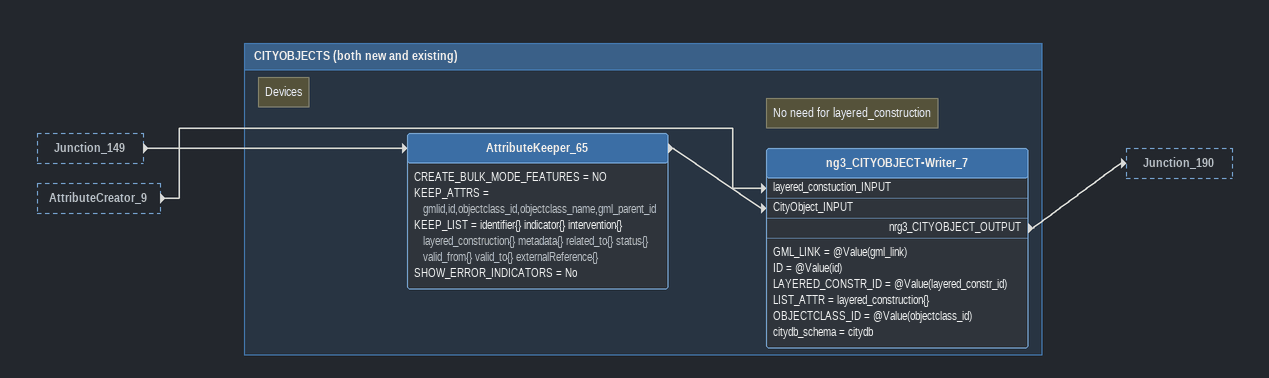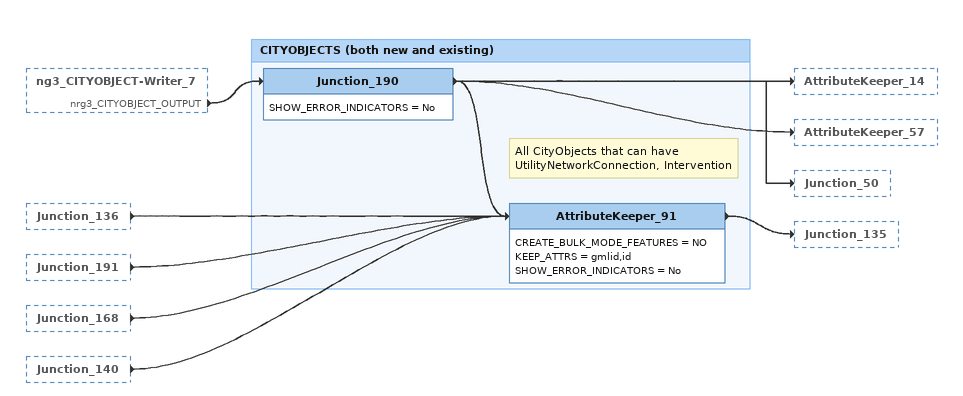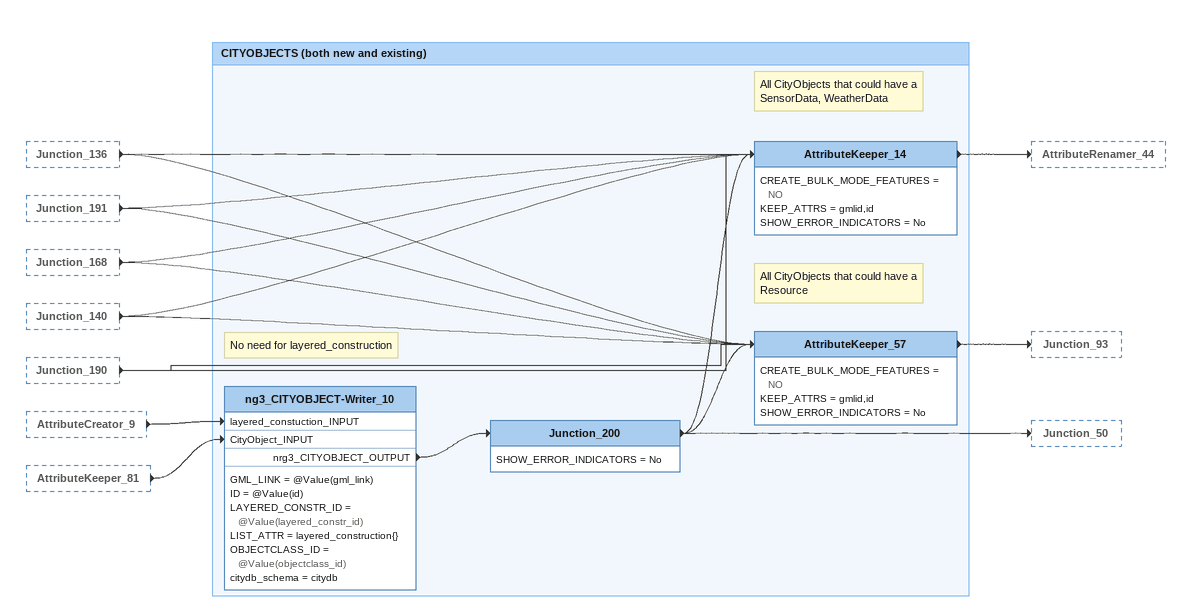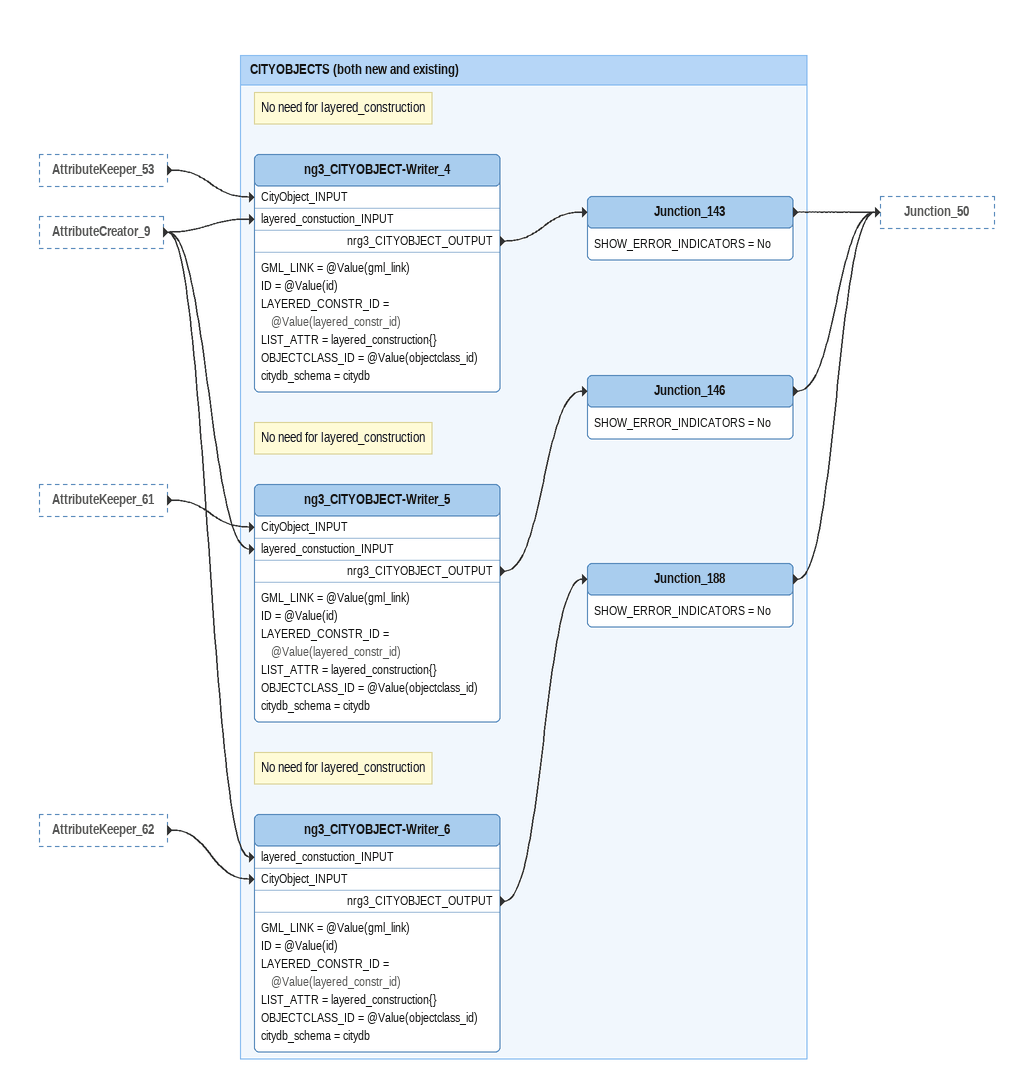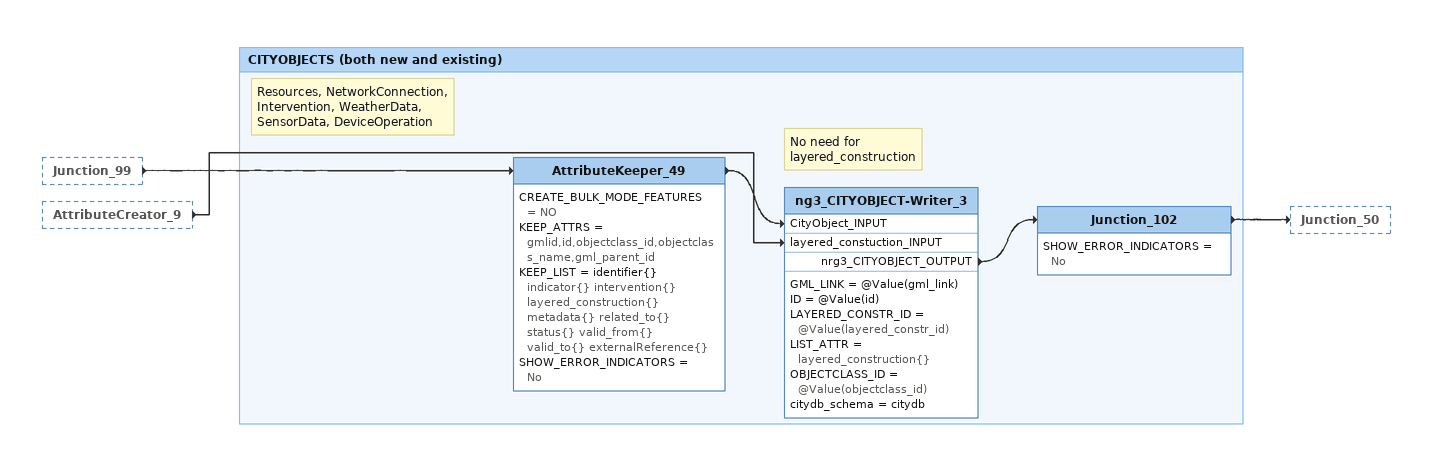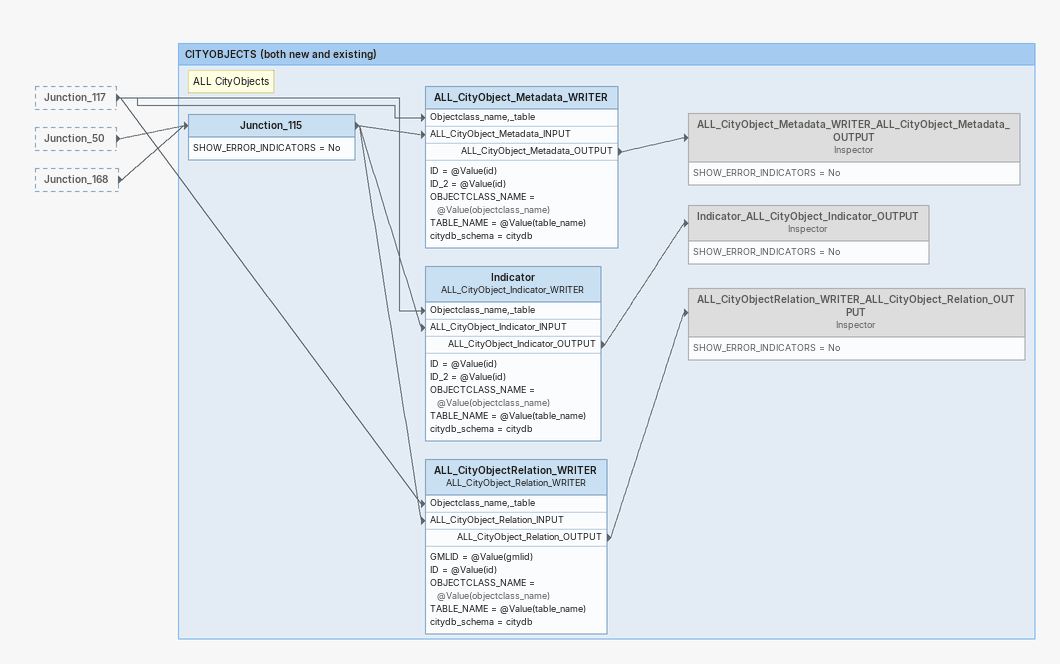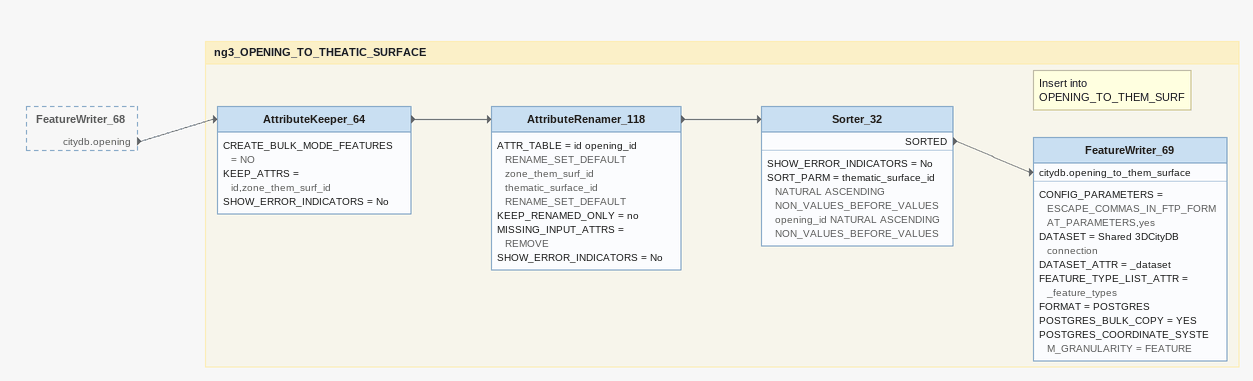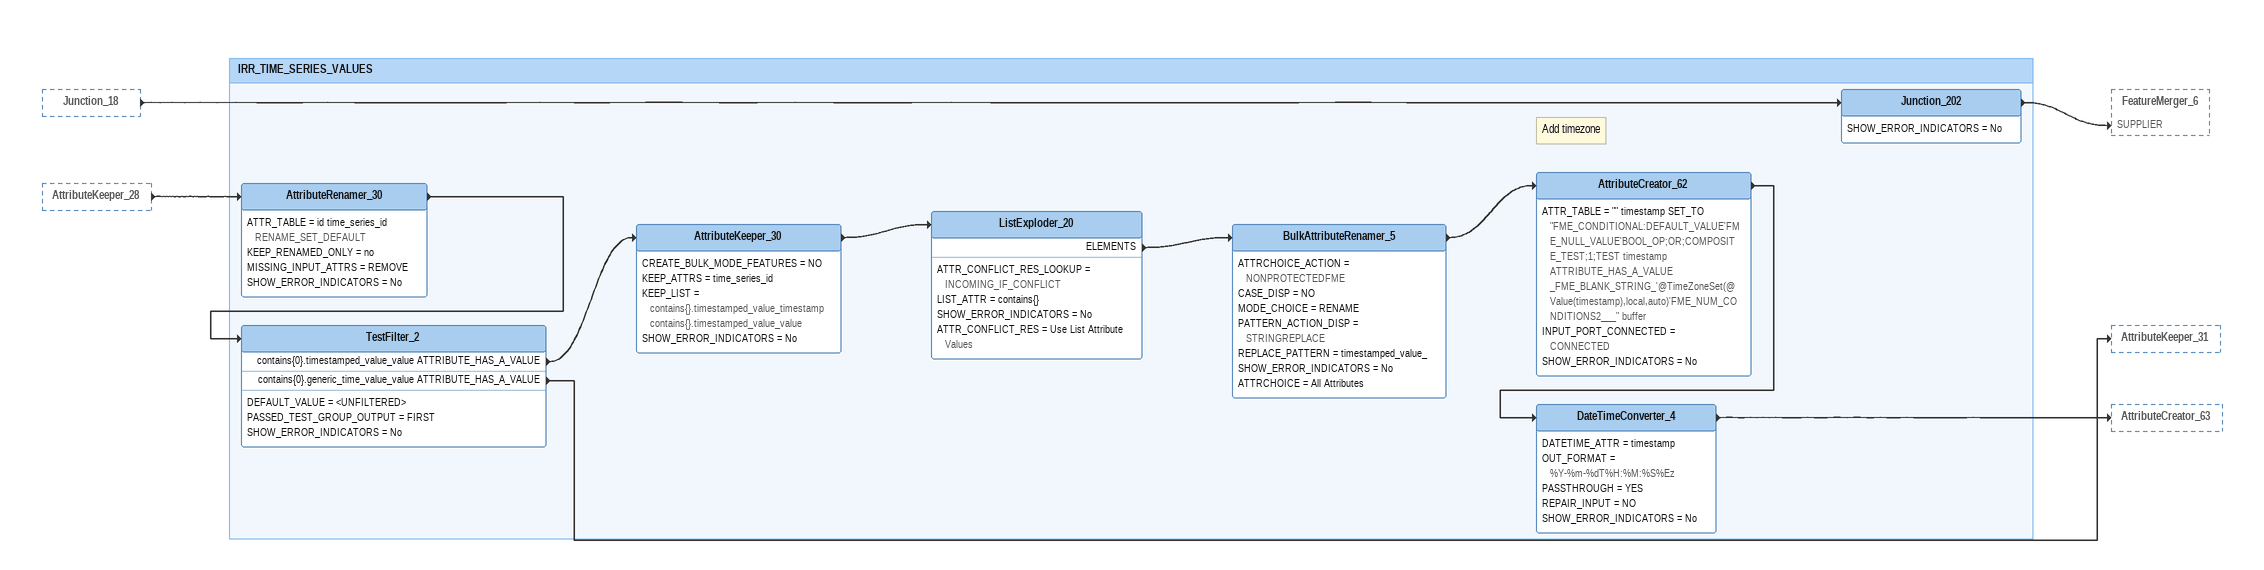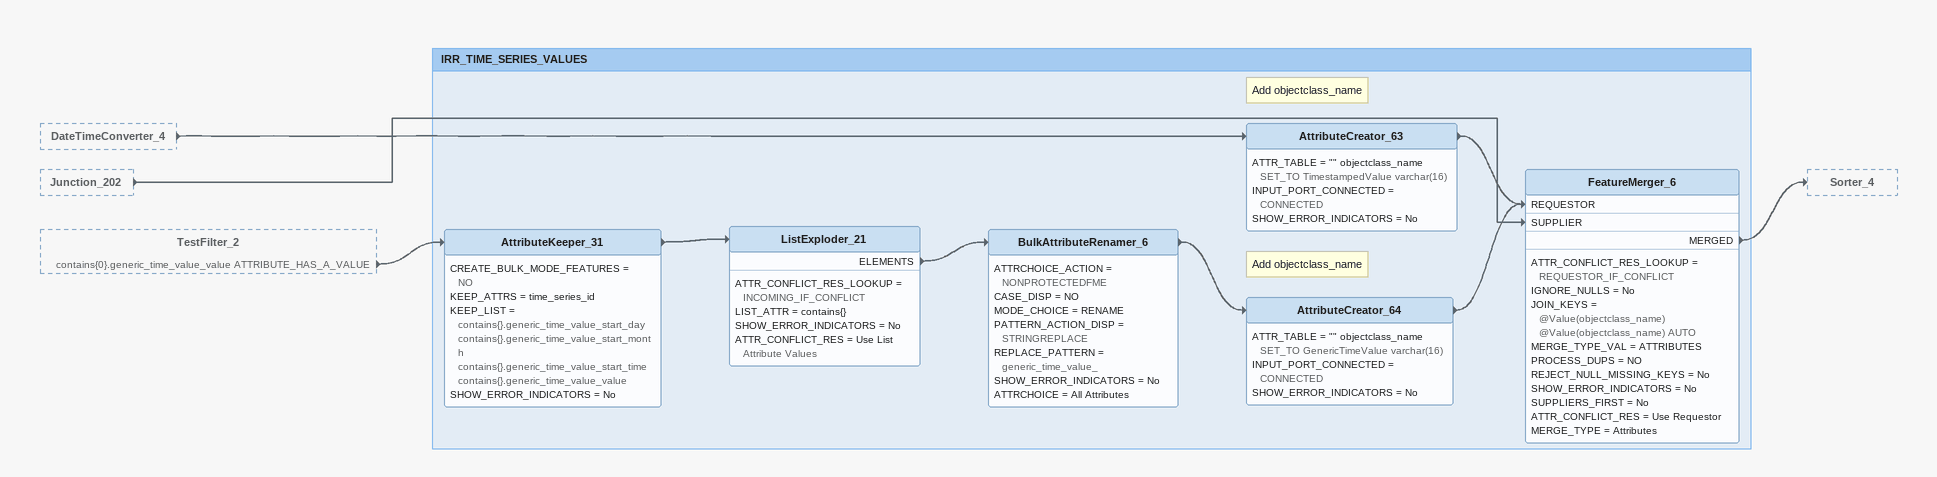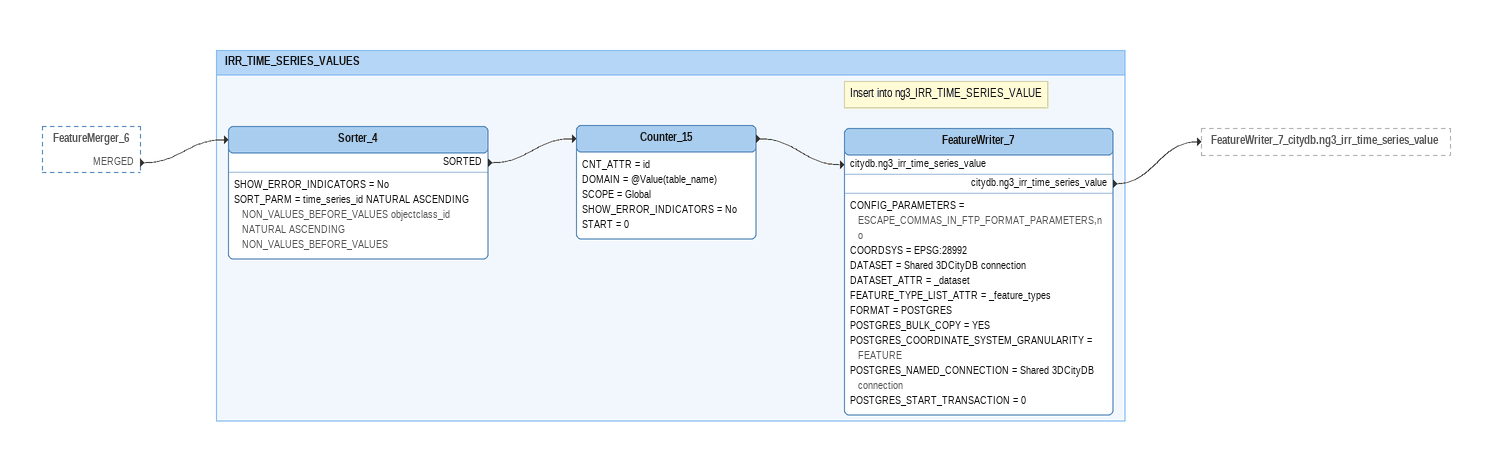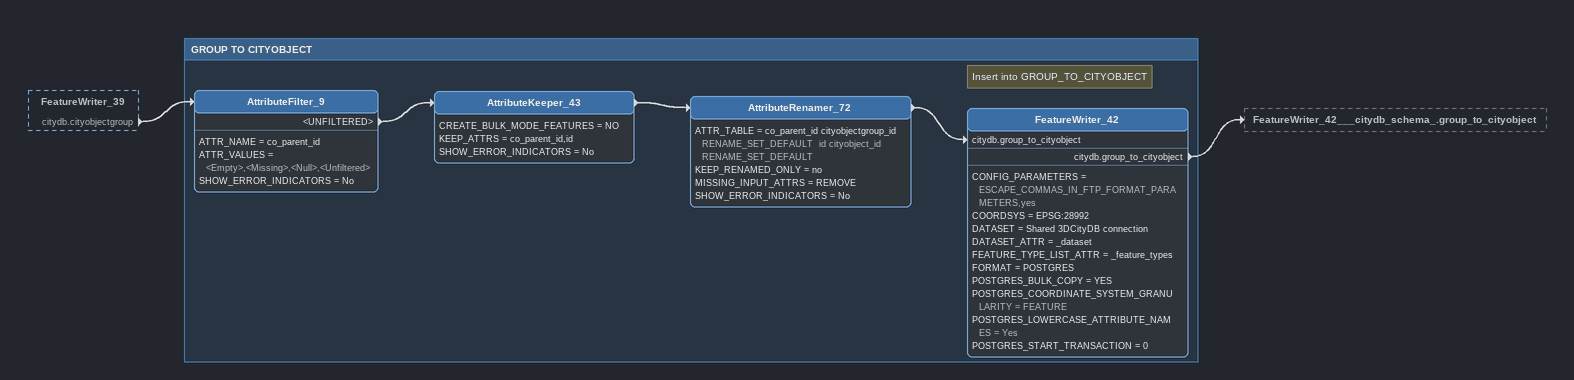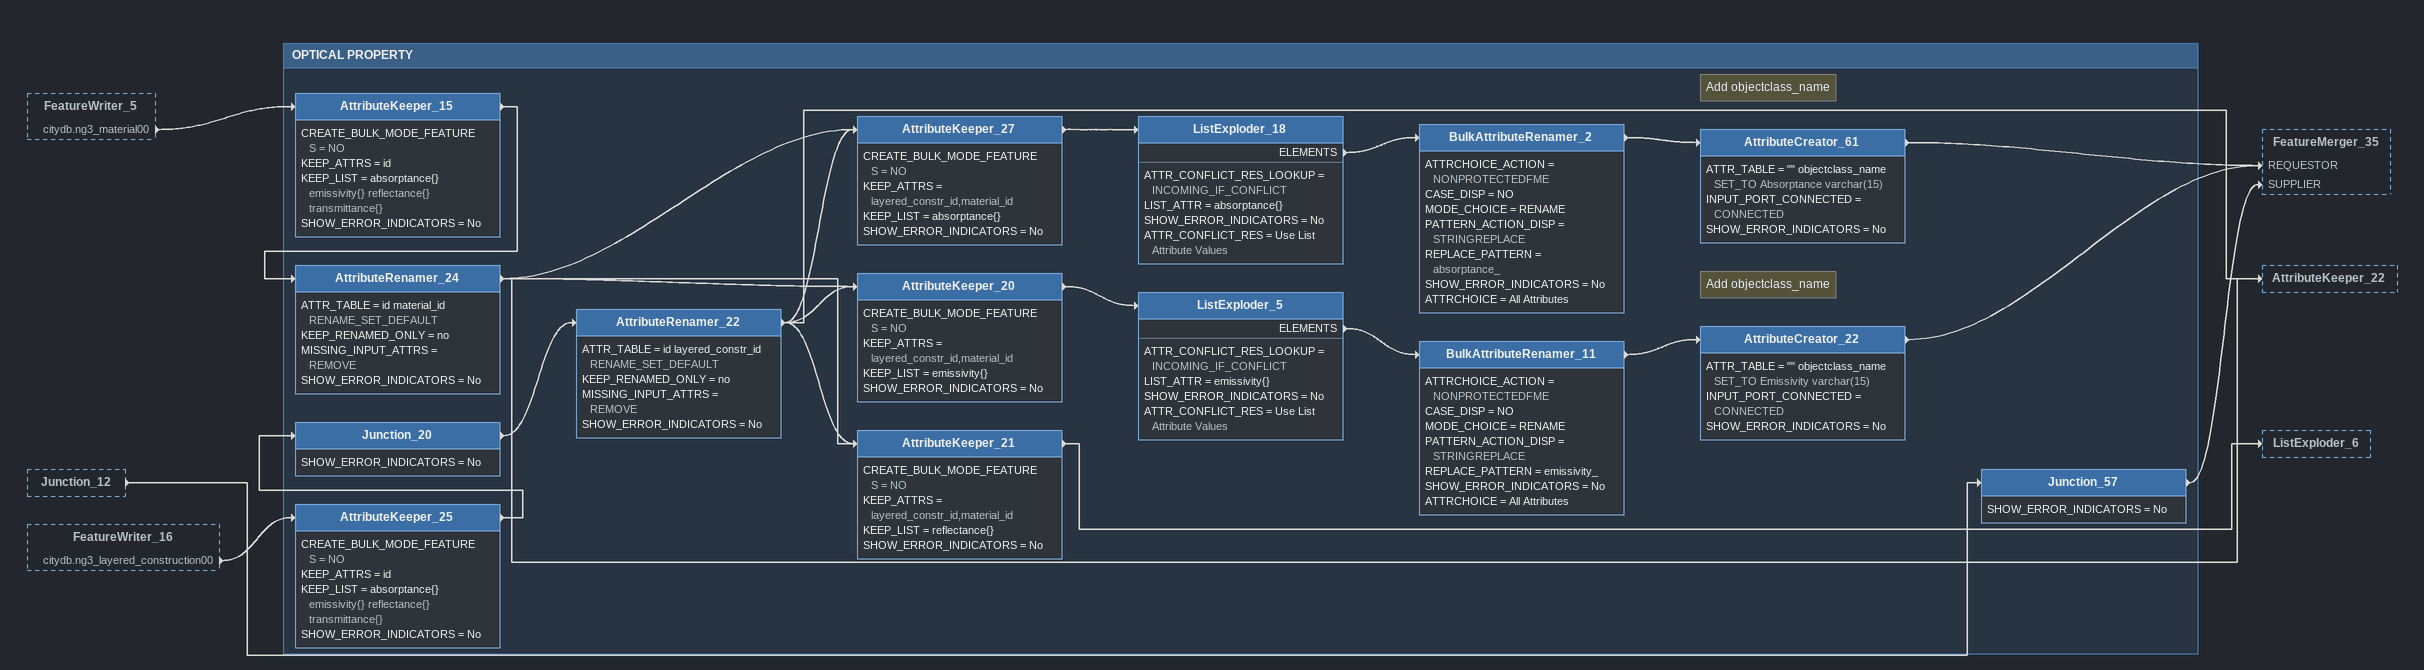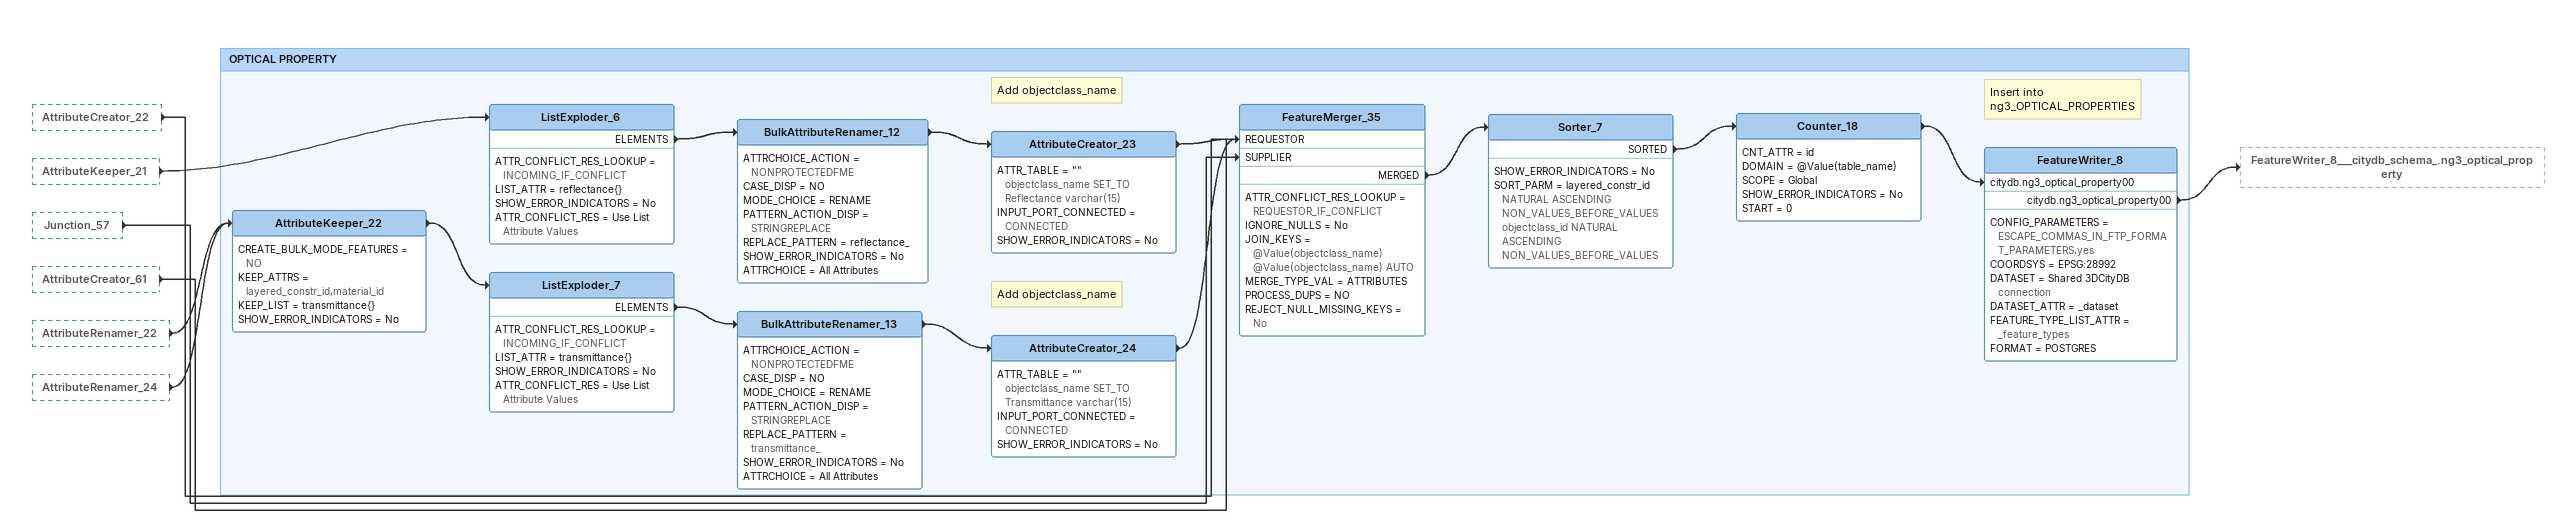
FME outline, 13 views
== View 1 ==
Junction_149 [outside]
    -> AttributeKeeper_65
AttributeCreator_9 [outside]
    -> ng3_CITYOBJECT-Writer_7 [layered_constuction_INPUT]

Bookmark: CITYOBJECTS (both new and existing)
Note: Devices
AttributeKeeper_65
    CREATE_BULK_MODE_FEATURES = NO
    KEEP_ATTRS = gmlid,id,objectclass_id,objectclass_name,gml_parent_id
    KEEP_LIST = identifier{} indicator{} intervention{} layered_construction{} metadata{} related_to{} status{} valid_from{} valid_to{} externalReference{}
    SHOW_ERROR_INDICATORS = No
    -> ng3_CITYOBJECT-Writer_7 [CityObject_INPUT]
Note: No need for layered_construction
ng3_CITYOBJECT-Writer_7
    GML_LINK = @Value(gml_link)
    ID = @Value(id)
    LAYERED_CONSTR_ID = @Value(layered_constr_id)
    LIST_ATTR = layered_construction{}
    OBJECTCLASS_ID = @Value(objectclass_id)
    citydb_schema = citydb
    nrg3_CITYOBJECT_OUTPUT -> Junction_190

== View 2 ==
ng3_CITYOBJECT-Writer_7 [outside]
    nrg3_CITYOBJECT_OUTPUT -> Junction_190
Junction_136 [outside]
    -> AttributeKeeper_91
Junction_191 [outside]
    -> AttributeKeeper_91
Junction_168 [outside]
    -> AttributeKeeper_91
Junction_140 [outside]
    -> AttributeKeeper_91

Bookmark: CITYOBJECTS (both new and existing)
Junction_190
    SHOW_ERROR_INDICATORS = No
    -> AttributeKeeper_14
    -> AttributeKeeper_57
    -> AttributeKeeper_91
    -> Junction_50
Note: All CityObjects that can have UtilityNetworkConnection, Intervention
AttributeKeeper_91
    CREATE_BULK_MODE_FEATURES = NO
    KEEP_ATTRS = gmlid,id
    SHOW_ERROR_INDICATORS = No
    -> Junction_135

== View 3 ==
Junction_136 [outside]
    -> AttributeKeeper_14
    -> AttributeKeeper_57
Junction_191 [outside]
    -> AttributeKeeper_14
    -> AttributeKeeper_57
Junction_168 [outside]
    -> AttributeKeeper_14
    -> AttributeKeeper_57
Junction_140 [outside]
    -> AttributeKeeper_14
    -> AttributeKeeper_57
Junction_190 [outside]
    -> AttributeKeeper_14
    -> AttributeKeeper_57
AttributeCreator_9 [outside]
    -> ng3_CITYOBJECT-Writer_10 [layered_constuction_INPUT]
AttributeKeeper_81 [outside]
    -> ng3_CITYOBJECT-Writer_10 [CityObject_INPUT]

Bookmark: CITYOBJECTS (both new and existing)
Note: No need for layered_construction
ng3_CITYOBJECT-Writer_10
    GML_LINK = @Value(gml_link)
    ID = @Value(id)
    LAYERED_CONSTR_ID = @Value(layered_constr_id)
    LIST_ATTR = layered_construction{}
    OBJECTCLASS_ID = @Value(objectclass_id)
    citydb_schema = citydb
    nrg3_CITYOBJECT_OUTPUT -> Junction_200
Junction_200
    SHOW_ERROR_INDICATORS = No
    -> AttributeKeeper_14
    -> AttributeKeeper_57
    -> Junction_50
Note: All CityObjects that could have a SensorData, WeatherData
AttributeKeeper_14
    CREATE_BULK_MODE_FEATURES = NO
    KEEP_ATTRS = gmlid,id
    SHOW_ERROR_INDICATORS = No
    -> AttributeRenamer_44
Note: All CityObjects that could have a Resource
AttributeKeeper_57
    CREATE_BULK_MODE_FEATURES = NO
    KEEP_ATTRS = gmlid,id
    SHOW_ERROR_INDICATORS = No
    -> Junction_93

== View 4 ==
AttributeKeeper_53 [outside]
    -> ng3_CITYOBJECT-Writer_4 [CityObject_INPUT]
AttributeCreator_9 [outside]
    -> ng3_CITYOBJECT-Writer_4 [layered_constuction_INPUT]
    -> ng3_CITYOBJECT-Writer_5 [layered_constuction_INPUT]
    -> ng3_CITYOBJECT-Writer_6 [layered_constuction_INPUT]
AttributeKeeper_61 [outside]
    -> ng3_CITYOBJECT-Writer_5 [CityObject_INPUT]
AttributeKeeper_62 [outside]
    -> ng3_CITYOBJECT-Writer_6 [CityObject_INPUT]

Bookmark: CITYOBJECTS (both new and existing)
Note: No need for layered_construction
ng3_CITYOBJECT-Writer_4
    GML_LINK = @Value(gml_link)
    ID = @Value(id)
    LAYERED_CONSTR_ID = @Value(layered_constr_id)
    LIST_ATTR = layered_construction{}
    OBJECTCLASS_ID = @Value(objectclass_id)
    citydb_schema = citydb
    nrg3_CITYOBJECT_OUTPUT -> Junction_143
Junction_143
    SHOW_ERROR_INDICATORS = No
    -> Junction_50
Note: No need for layered_construction
ng3_CITYOBJECT-Writer_5
    GML_LINK = @Value(gml_link)
    ID = @Value(id)
    LAYERED_CONSTR_ID = @Value(layered_constr_id)
    LIST_ATTR = layered_construction{}
    OBJECTCLASS_ID = @Value(objectclass_id)
    citydb_schema = citydb
    nrg3_CITYOBJECT_OUTPUT -> Junction_146
Junction_146
    SHOW_ERROR_INDICATORS = No
    -> Junction_50
Note: No need for layered_construction
ng3_CITYOBJECT-Writer_6
    GML_LINK = @Value(gml_link)
    ID = @Value(id)
    LAYERED_CONSTR_ID = @Value(layered_constr_id)
    LIST_ATTR = layered_construction{}
    OBJECTCLASS_ID = @Value(objectclass_id)
    citydb_schema = citydb
    nrg3_CITYOBJECT_OUTPUT -> Junction_188
Junction_188
    SHOW_ERROR_INDICATORS = No
    -> Junction_50

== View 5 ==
Junction_99 [outside]
    -> AttributeKeeper_49
AttributeCreator_9 [outside]
    -> ng3_CITYOBJECT-Writer_3 [layered_constuction_INPUT]

Bookmark: CITYOBJECTS (both new and existing)
Note: Resources, NetworkConnection, Intervention, WeatherData, SensorData, DeviceOperation
AttributeKeeper_49
    CREATE_BULK_MODE_FEATURES = NO
    KEEP_ATTRS = gmlid,id,objectclass_id,objectclass_name,gml_parent_id
    KEEP_LIST = identifier{} indicator{} intervention{} layered_construction{} metadata{} related_to{} status{} valid_from{} valid_to{} externalReference{}
    SHOW_ERROR_INDICATORS = No
    -> ng3_CITYOBJECT-Writer_3 [CityObject_INPUT]
Note: No need for layered_construction
ng3_CITYOBJECT-Writer_3
    GML_LINK = @Value(gml_link)
    ID = @Value(id)
    LAYERED_CONSTR_ID = @Value(layered_constr_id)
    LIST_ATTR = layered_construction{}
    OBJECTCLASS_ID = @Value(objectclass_id)
    citydb_schema = citydb
    nrg3_CITYOBJECT_OUTPUT -> Junction_102
Junction_102
    SHOW_ERROR_INDICATORS = No
    -> Junction_50

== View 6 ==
Junction_117 [outside]
    -> ALL_CityObjectRelation_WRITER [Objectclass_name,_table]
    -> Indicator [Objectclass_name,_table]
    -> ALL_CityObject_Metadata_WRITER [Objectclass_name,_table]
Junction_50 [outside]
    -> Junction_115
Junction_168 [outside]
    -> Junction_115

Bookmark: CITYOBJECTS (both new and existing)
Note: ALL CityObjects
Junction_115
    SHOW_ERROR_INDICATORS = No
    -> ALL_CityObjectRelation_WRITER [ALL_CityObject_Relation_INPUT]
    -> Indicator [ALL_CityObject_Indicator_INPUT]
    -> ALL_CityObject_Metadata_WRITER [ALL_CityObject_Metadata_INPUT]
ALL_CityObject_Metadata_WRITER
    ID = @Value(id)
    ID_2 = @Value(id)
    OBJECTCLASS_NAME = @Value(objectclass_name)
    TABLE_NAME = @Value(table_name)
    citydb_schema = citydb
    ALL_CityObject_Metadata_OUTPUT -> ALL_CityObject_Metadata_WRITER_ALL_CityObject_Metadata_OUTPUT
ALL_CityObject_Metadata_WRITER_ALL_CityObject_Metadata_OUTPUT: Inspector [off]
    SHOW_ERROR_INDICATORS = No
Indicator: ALL_CityObject_Indicator_WRITER
    ID = @Value(id)
    ID_2 = @Value(id)
    OBJECTCLASS_NAME = @Value(objectclass_name)
    TABLE_NAME = @Value(table_name)
    citydb_schema = citydb
    ALL_CityObject_Indicator_OUTPUT -> Indicator_ALL_CityObject_Indicator_OUTPUT
Indicator_ALL_CityObject_Indicator_OUTPUT: Inspector [off]
    SHOW_ERROR_INDICATORS = No
ALL_CityObjectRelation_WRITER: ALL_CityObject_Relation_WRITER
    GMLID = @Value(gmlid)
    ID = @Value(id)
    OBJECTCLASS_NAME = @Value(objectclass_name)
    TABLE_NAME = @Value(table_name)
    citydb_schema = citydb
    ALL_CityObject_Relation_OUTPUT -> ALL_CityObjectRelation_WRITER_ALL_CityObject_Relation_OUTPUT
ALL_CityObjectRelation_WRITER_ALL_CityObject_Relation_OUTPUT: Inspector [off]
    SHOW_ERROR_INDICATORS = No

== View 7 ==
FeatureWriter_68 [outside]
    citydb.opening -> AttributeKeeper_64

Bookmark: ng3_OPENING_TO_THEATIC_SURFACE
AttributeKeeper_64
    CREATE_BULK_MODE_FEATURES = NO
    KEEP_ATTRS = id,zone_them_surf_id
    SHOW_ERROR_INDICATORS = No
    -> AttributeRenamer_118
AttributeRenamer_118
    ATTR_TABLE = id opening_id RENAME_SET_DEFAULT  zone_them_surf_id thematic_surface_id RENAME_SET_DEFAULT
    KEEP_RENAMED_ONLY = no
    MISSING_INPUT_ATTRS = REMOVE
    SHOW_ERROR_INDICATORS = No
    -> Sorter_32
Sorter_32
    SHOW_ERROR_INDICATORS = No
    SORT_PARM = thematic_surface_id NATURAL ASCENDING NON_VALUES_BEFORE_VALUES opening_id NATURAL ASCENDING NON_VALUES_BEFORE_VALUES
    SORTED -> FeatureWriter_69 [citydb.opening_to_them_surface]
Note: Insert into OPENING_TO_THEM_SURF
FeatureWriter_69
    CONFIG_PARAMETERS = ESCAPE_COMMAS_IN_FTP_FORMAT_PARAMETERS,yes
    DATASET = Shared 3DCityDB connection
    DATASET_ATTR = _dataset
    FEATURE_TYPE_LIST_ATTR = _feature_types
    FORMAT = POSTGRES
    POSTGRES_BULK_COPY = YES
    POSTGRES_COORDINATE_SYSTEM_GRANULARITY = FEATURE

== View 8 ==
Junction_18 [outside]
    -> Junction_202
AttributeKeeper_28 [outside]
    -> AttributeRenamer_30

Bookmark: IRR_TIME_SERIES_VALUES
Junction_202
    SHOW_ERROR_INDICATORS = No
    -> FeatureMerger_6 [SUPPLIER]
AttributeRenamer_30
    ATTR_TABLE = id time_series_id RENAME_SET_DEFAULT
    KEEP_RENAMED_ONLY = no
    MISSING_INPUT_ATTRS = REMOVE
    SHOW_ERROR_INDICATORS = No
    -> TestFilter_2
TestFilter_2
    DEFAULT_VALUE = <UNFILTERED>
    PASSED_TEST_GROUP_OUTPUT = FIRST
    SHOW_ERROR_INDICATORS = No
    contains{0}.timestamped_value_value ATTRIBUTE_HAS_A_VALUE -> AttributeKeeper_30
    contains{0}.generic_time_value_value ATTRIBUTE_HAS_A_VALUE -> AttributeKeeper_31
AttributeKeeper_30
    CREATE_BULK_MODE_FEATURES = NO
    KEEP_ATTRS = time_series_id
    KEEP_LIST = contains{}.timestamped_value_timestamp contains{}.timestamped_value_value
    SHOW_ERROR_INDICATORS = No
    -> ListExploder_20
ListExploder_20
    ATTR_CONFLICT_RES_LOOKUP = INCOMING_IF_CONFLICT
    LIST_ATTR = contains{}
    SHOW_ERROR_INDICATORS = No
    ATTR_CONFLICT_RES = Use List Attribute Values
    ELEMENTS -> BulkAttributeRenamer_5
BulkAttributeRenamer_5
    ATTRCHOICE_ACTION = NONPROTECTEDFME
    CASE_DISP = NO
    MODE_CHOICE = RENAME
    PATTERN_ACTION_DISP = STRINGREPLACE
    REPLACE_PATTERN = timestamped_value_
    SHOW_ERROR_INDICATORS = No
    ATTRCHOICE = All Attributes
    -> AttributeCreator_62
Note: Add timezone
AttributeCreator_62
    ATTR_TABLE = "" timestamp SET_TO "FME_CONDITIONAL:DEFAULT_VALUE'FME_NULL_VALUE'BOOL_OP;OR;COMPOSITE_TEST;1;TEST timestamp ATTRIBUTE_HAS_A_VALUE _FME_BLANK_STRING_'@TimeZoneSet(@Value(timestamp),local,auto)'FME_NUM_CONDITIONS2___" buffer
    INPUT_PORT_CONNECTED = CONNECTED
    SHOW_ERROR_INDICATORS = No
    -> DateTimeConverter_4
DateTimeConverter_4
    DATETIME_ATTR = timestamp
    OUT_FORMAT = %Y-%m-%dT%H:%M:%S%Ez
    PASSTHROUGH = YES
    REPAIR_INPUT = NO
    SHOW_ERROR_INDICATORS = No
    -> AttributeCreator_63

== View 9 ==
DateTimeConverter_4 [outside]
    -> AttributeCreator_63
Junction_202 [outside]
    -> FeatureMerger_6 [SUPPLIER]
TestFilter_2 [outside]
    contains{0}.generic_time_value_value ATTRIBUTE_HAS_A_VALUE -> AttributeKeeper_31

Bookmark: IRR_TIME_SERIES_VALUES
Note: Add objectclass_name
AttributeCreator_63
    ATTR_TABLE = "" objectclass_name SET_TO TimestampedValue varchar(16)
    INPUT_PORT_CONNECTED = CONNECTED
    SHOW_ERROR_INDICATORS = No
    -> FeatureMerger_6 [REQUESTOR]
AttributeKeeper_31
    CREATE_BULK_MODE_FEATURES = NO
    KEEP_ATTRS = time_series_id
    KEEP_LIST = contains{}.generic_time_value_start_day contains{}.generic_time_value_start_month contains{}.generic_time_value_start_time contains{}.generic_time_value_value
    SHOW_ERROR_INDICATORS = No
    -> ListExploder_21
ListExploder_21
    ATTR_CONFLICT_RES_LOOKUP = INCOMING_IF_CONFLICT
    LIST_ATTR = contains{}
    SHOW_ERROR_INDICATORS = No
    ATTR_CONFLICT_RES = Use List Attribute Values
    ELEMENTS -> BulkAttributeRenamer_6
BulkAttributeRenamer_6
    ATTRCHOICE_ACTION = NONPROTECTEDFME
    CASE_DISP = NO
    MODE_CHOICE = RENAME
    PATTERN_ACTION_DISP = STRINGREPLACE
    REPLACE_PATTERN = generic_time_value_
    SHOW_ERROR_INDICATORS = No
    ATTRCHOICE = All Attributes
    -> AttributeCreator_64
Note: Add objectclass_name
AttributeCreator_64
    ATTR_TABLE = "" objectclass_name SET_TO GenericTimeValue varchar(16)
    INPUT_PORT_CONNECTED = CONNECTED
    SHOW_ERROR_INDICATORS = No
    -> FeatureMerger_6 [REQUESTOR]
FeatureMerger_6
    ATTR_CONFLICT_RES_LOOKUP = REQUESTOR_IF_CONFLICT
    IGNORE_NULLS = No
    JOIN_KEYS = @Value(objectclass_name) @Value(objectclass_name) AUTO
    MERGE_TYPE_VAL = ATTRIBUTES
    PROCESS_DUPS = NO
    REJECT_NULL_MISSING_KEYS = No
    SHOW_ERROR_INDICATORS = No
    SUPPLIERS_FIRST = No
    ATTR_CONFLICT_RES = Use Requestor
    MERGE_TYPE = Attributes
    MERGED -> Sorter_4

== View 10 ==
FeatureMerger_6 [outside]
    MERGED -> Sorter_4

Bookmark: IRR_TIME_SERIES_VALUES
Sorter_4
    SHOW_ERROR_INDICATORS = No
    SORT_PARM = time_series_id NATURAL ASCENDING NON_VALUES_BEFORE_VALUES objectclass_id NATURAL ASCENDING NON_VALUES_BEFORE_VALUES
    SORTED -> Counter_15
Counter_15
    CNT_ATTR = id
    DOMAIN = @Value(table_name)
    SCOPE = Global
    SHOW_ERROR_INDICATORS = No
    START = 0
    -> FeatureWriter_7 [citydb.ng3_irr_time_series_value]
Note: Insert into ng3_IRR_TIME_SERIES_VALUE
FeatureWriter_7
    CONFIG_PARAMETERS = ESCAPE_COMMAS_IN_FTP_FORMAT_PARAMETERS,no
    COORDSYS = EPSG:28992
    DATASET = Shared 3DCityDB connection
    DATASET_ATTR = _dataset
    FEATURE_TYPE_LIST_ATTR = _feature_types
    FORMAT = POSTGRES
    POSTGRES_BULK_COPY = YES
    POSTGRES_COORDINATE_SYSTEM_GRANULARITY = FEATURE
    POSTGRES_NAMED_CONNECTION = Shared 3DCityDB connection
    POSTGRES_START_TRANSACTION = 0
    citydb.ng3_irr_time_series_value -> FeatureWriter_7_citydb.ng3_irr_time_series_value

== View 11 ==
FeatureWriter_39 [outside]
    citydb.cityobjectgroup -> AttributeFilter_9

Bookmark: GROUP TO CITYOBJECT
AttributeFilter_9
    ATTR_NAME = co_parent_id
    ATTR_VALUES = <Empty>,<Missing>,<Null>,<Unfiltered>
    SHOW_ERROR_INDICATORS = No
    <UNFILTERED> -> AttributeKeeper_43
AttributeKeeper_43
    CREATE_BULK_MODE_FEATURES = NO
    KEEP_ATTRS = co_parent_id,id
    SHOW_ERROR_INDICATORS = No
    -> AttributeRenamer_72
AttributeRenamer_72
    ATTR_TABLE = co_parent_id cityobjectgroup_id RENAME_SET_DEFAULT  id cityobject_id RENAME_SET_DEFAULT
    KEEP_RENAMED_ONLY = no
    MISSING_INPUT_ATTRS = REMOVE
    SHOW_ERROR_INDICATORS = No
    -> FeatureWriter_42 [citydb.group_to_cityobject]
Note: Insert into GROUP_TO_CITYOBJECT
FeatureWriter_42
    CONFIG_PARAMETERS = ESCAPE_COMMAS_IN_FTP_FORMAT_PARAMETERS,yes
    COORDSYS = EPSG:28992
    DATASET = Shared 3DCityDB connection
    DATASET_ATTR = _dataset
    FEATURE_TYPE_LIST_ATTR = _feature_types
    FORMAT = POSTGRES
    POSTGRES_BULK_COPY = YES
    POSTGRES_COORDINATE_SYSTEM_GRANULARITY = FEATURE
    POSTGRES_LOWERCASE_ATTRIBUTE_NAMES = Yes
    POSTGRES_START_TRANSACTION = 0
    citydb.group_to_cityobject -> FeatureWriter_42___citydb_schema_.group_to_cityobject

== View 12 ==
FeatureWriter_5 [outside]
    citydb.ng3_material00 -> AttributeKeeper_15
Junction_12 [outside]
    -> Junction_57
FeatureWriter_16 [outside]
    citydb.ng3_layered_construction00 -> AttributeKeeper_25

Bookmark: OPTICAL PROPERTY
Junction_57
    SHOW_ERROR_INDICATORS = No
    -> FeatureMerger_35 [SUPPLIER]
AttributeKeeper_15
    CREATE_BULK_MODE_FEATURES = NO
    KEEP_ATTRS = id
    KEEP_LIST = absorptance{} emissivity{} reflectance{} transmittance{}
    SHOW_ERROR_INDICATORS = No
    -> AttributeRenamer_24
AttributeRenamer_24
    ATTR_TABLE = id material_id RENAME_SET_DEFAULT
    KEEP_RENAMED_ONLY = no
    MISSING_INPUT_ATTRS = REMOVE
    SHOW_ERROR_INDICATORS = No
    -> AttributeKeeper_20
    -> AttributeKeeper_21
    -> AttributeKeeper_22
    -> AttributeKeeper_27
AttributeKeeper_25
    CREATE_BULK_MODE_FEATURES = NO
    KEEP_ATTRS = id
    KEEP_LIST = absorptance{} emissivity{} reflectance{} transmittance{}
    SHOW_ERROR_INDICATORS = No
    -> Junction_20
Junction_20
    SHOW_ERROR_INDICATORS = No
    -> AttributeRenamer_22
AttributeRenamer_22
    ATTR_TABLE = id layered_constr_id RENAME_SET_DEFAULT
    KEEP_RENAMED_ONLY = no
    MISSING_INPUT_ATTRS = REMOVE
    SHOW_ERROR_INDICATORS = No
    -> AttributeKeeper_20
    -> AttributeKeeper_21
    -> AttributeKeeper_22
    -> AttributeKeeper_27
AttributeKeeper_27
    CREATE_BULK_MODE_FEATURES = NO
    KEEP_ATTRS = layered_constr_id,material_id
    KEEP_LIST = absorptance{}
    SHOW_ERROR_INDICATORS = No
    -> ListExploder_18
ListExploder_18
    ATTR_CONFLICT_RES_LOOKUP = INCOMING_IF_CONFLICT
    LIST_ATTR = absorptance{}
    SHOW_ERROR_INDICATORS = No
    ATTR_CONFLICT_RES = Use List Attribute Values
    ELEMENTS -> BulkAttributeRenamer_2
BulkAttributeRenamer_2
    ATTRCHOICE_ACTION = NONPROTECTEDFME
    CASE_DISP = NO
    MODE_CHOICE = RENAME
    PATTERN_ACTION_DISP = STRINGREPLACE
    REPLACE_PATTERN = absorptance_
    SHOW_ERROR_INDICATORS = No
    ATTRCHOICE = All Attributes
    -> AttributeCreator_61
Note: Add objectclass_name
AttributeCreator_61
    ATTR_TABLE = "" objectclass_name SET_TO Absorptance varchar(15)
    INPUT_PORT_CONNECTED = CONNECTED
    SHOW_ERROR_INDICATORS = No
    -> FeatureMerger_35 [REQUESTOR]
AttributeKeeper_20
    CREATE_BULK_MODE_FEATURES = NO
    KEEP_ATTRS = layered_constr_id,material_id
    KEEP_LIST = emissivity{}
    SHOW_ERROR_INDICATORS = No
    -> ListExploder_5
ListExploder_5
    ATTR_CONFLICT_RES_LOOKUP = INCOMING_IF_CONFLICT
    LIST_ATTR = emissivity{}
    SHOW_ERROR_INDICATORS = No
    ATTR_CONFLICT_RES = Use List Attribute Values
    ELEMENTS -> BulkAttributeRenamer_11
BulkAttributeRenamer_11
    ATTRCHOICE_ACTION = NONPROTECTEDFME
    CASE_DISP = NO
    MODE_CHOICE = RENAME
    PATTERN_ACTION_DISP = STRINGREPLACE
    REPLACE_PATTERN = emissivity_
    SHOW_ERROR_INDICATORS = No
    ATTRCHOICE = All Attributes
    -> AttributeCreator_22
Note: Add objectclass_name
AttributeCreator_22
    ATTR_TABLE = "" objectclass_name SET_TO Emissivity varchar(15)
    INPUT_PORT_CONNECTED = CONNECTED
    SHOW_ERROR_INDICATORS = No
    -> FeatureMerger_35 [REQUESTOR]
AttributeKeeper_21
    CREATE_BULK_MODE_FEATURES = NO
    KEEP_ATTRS = layered_constr_id,material_id
    KEEP_LIST = reflectance{}
    SHOW_ERROR_INDICATORS = No
    -> ListExploder_6

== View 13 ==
AttributeCreator_22 [outside]
    -> FeatureMerger_35 [REQUESTOR]
AttributeKeeper_21 [outside]
    -> ListExploder_6
Junction_57 [outside]
    -> FeatureMerger_35 [SUPPLIER]
AttributeCreator_61 [outside]
    -> FeatureMerger_35 [REQUESTOR]
AttributeRenamer_22 [outside]
    -> AttributeKeeper_22
AttributeRenamer_24 [outside]
    -> AttributeKeeper_22

Bookmark: OPTICAL PROPERTY
ListExploder_6
    ATTR_CONFLICT_RES_LOOKUP = INCOMING_IF_CONFLICT
    LIST_ATTR = reflectance{}
    SHOW_ERROR_INDICATORS = No
    ATTR_CONFLICT_RES = Use List Attribute Values
    ELEMENTS -> BulkAttributeRenamer_12
BulkAttributeRenamer_12
    ATTRCHOICE_ACTION = NONPROTECTEDFME
    CASE_DISP = NO
    MODE_CHOICE = RENAME
    PATTERN_ACTION_DISP = STRINGREPLACE
    REPLACE_PATTERN = reflectance_
    SHOW_ERROR_INDICATORS = No
    ATTRCHOICE = All Attributes
    -> AttributeCreator_23
Note: Add objectclass_name
AttributeCreator_23
    ATTR_TABLE = "" objectclass_name SET_TO Reflectance varchar(15)
    INPUT_PORT_CONNECTED = CONNECTED
    SHOW_ERROR_INDICATORS = No
    -> FeatureMerger_35 [REQUESTOR]
AttributeKeeper_22
    CREATE_BULK_MODE_FEATURES = NO
    KEEP_ATTRS = layered_constr_id,material_id
    KEEP_LIST = transmittance{}
    SHOW_ERROR_INDICATORS = No
    -> ListExploder_7
ListExploder_7
    ATTR_CONFLICT_RES_LOOKUP = INCOMING_IF_CONFLICT
    LIST_ATTR = transmittance{}
    SHOW_ERROR_INDICATORS = No
    ATTR_CONFLICT_RES = Use List Attribute Values
    ELEMENTS -> BulkAttributeRenamer_13
BulkAttributeRenamer_13
    ATTRCHOICE_ACTION = NONPROTECTEDFME
    CASE_DISP = NO
    MODE_CHOICE = RENAME
    PATTERN_ACTION_DISP = STRINGREPLACE
    REPLACE_PATTERN = transmittance_
    SHOW_ERROR_INDICATORS = No
    ATTRCHOICE = All Attributes
    -> AttributeCreator_24
Note: Add objectclass_name
AttributeCreator_24
    ATTR_TABLE = "" objectclass_name SET_TO Transmittance varchar(15)
    INPUT_PORT_CONNECTED = CONNECTED
    SHOW_ERROR_INDICATORS = No
    -> FeatureMerger_35 [REQUESTOR]
FeatureMerger_35
    ATTR_CONFLICT_RES_LOOKUP = REQUESTOR_IF_CONFLICT
    IGNORE_NULLS = No
    JOIN_KEYS = @Value(objectclass_name) @Value(objectclass_name) AUTO
    MERGE_TYPE_VAL = ATTRIBUTES
    PROCESS_DUPS = NO
    REJECT_NULL_MISSING_KEYS = No
    MERGED -> Sorter_7
Sorter_7
    SHOW_ERROR_INDICATORS = No
    SORT_PARM = layered_constr_id NATURAL ASCENDING NON_VALUES_BEFORE_VALUES objectclass_id NATURAL ASCENDING NON_VALUES_BEFORE_VALUES
    SORTED -> Counter_18
Counter_18
    CNT_ATTR = id
    DOMAIN = @Value(table_name)
    SCOPE = Global
    SHOW_ERROR_INDICATORS = No
    START = 0
    -> FeatureWriter_8 [citydb.ng3_optical_property00]
Note: Insert into ng3_OPTICAL_PROPERTIES
FeatureWriter_8
    CONFIG_PARAMETERS = ESCAPE_COMMAS_IN_FTP_FORMAT_PARAMETERS,yes
    COORDSYS = EPSG:28992
    DATASET = Shared 3DCityDB connection
    DATASET_ATTR = _dataset
    FEATURE_TYPE_LIST_ATTR = _feature_types
    FORMAT = POSTGRES
    citydb.ng3_optical_property00 -> FeatureWriter_8___citydb_schema_.ng3_optical_property
